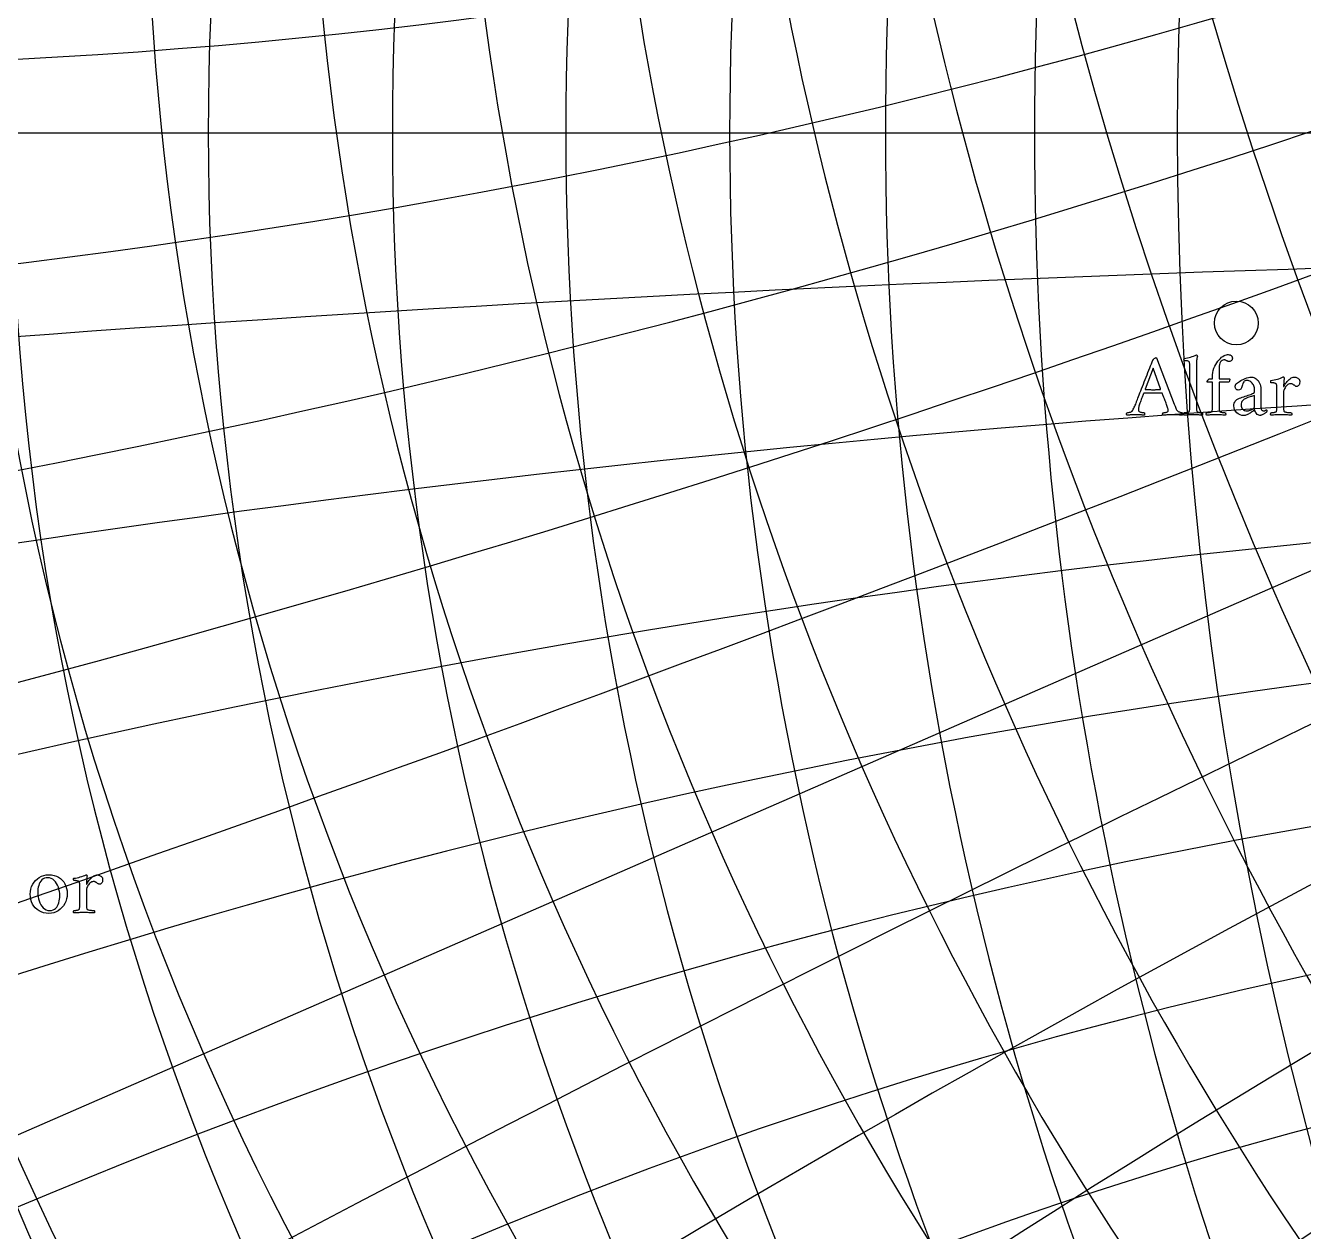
# Model space of a CAD drawing. Header units: millimetres. Extents: x -105 to 105, y -105 to 128.
# Drawn here: x -79.24 to -34.99, y -38.06 to 3.72 of the extents above; entities that cross this region are included whole.
import ezdxf

# ---------------------------------------------------------------- set-up
doc = ezdxf.new("R2010")
doc.units = ezdxf.units.MM
for name, color, linetype in [('ENGRAVE', 7, 'Continuous'), ('ENGRAVE_FINE', 8, 'Continuous'), ('TEXT', 5, 'Continuous')]:
    doc.layers.add(name, color=color, linetype=linetype)

msp = doc.modelspace()

# ---------------------------------------------------------------- linework, layer by layer
at = {"layer": 'ENGRAVE'}
for points in [[(-87.0884, -38.0178), (87.0884, 38.0178)], [(-95.025, 0), (95.025, 0)], [(-95.025, 0), (95.025, 0)], [(-95.025, 0), (95.025, 0)]]:
    msp.add_lwpolyline(points, dxfattribs=at)
for centre, radius in [((0, 0), 102.9), ((0, 0), 102.9), ((0, 0), 100.1438), ((0, 0), 95.025), ((0, 0), 95.025), ((0, 0), 95.025), ((-37.3182, -6.5898), 0.7602)]:
    msp.add_circle(centre, radius, dxfattribs=at)
for centre, radius, start, end in [((16.7555, 0), 96.4909, 100, 260), ((34.5863, 0), 101.1235, 110, 250), ((54.8627, 0), 109.7254, 120, 240), ((79.7354, 0), 124.0463, 130, 230), ((0, -547.2272), 538.9136, 80, 100), ((0, -277.8345), 261.079, 70, 110), ((0, -190.05), 164.5881, 60, 120), ((0, -147.8327), 113.2464, 50, 130)]:
    msp.add_arc(centre, radius, start, end, dxfattribs=at)
at = {"layer": 'ENGRAVE_FINE'}
msp.add_lwpolyline([(-87.0884, -38.0178), (87.0884, 38.0178)], dxfattribs=at)
for centre, radius, start, end in [((8.3136, 0), 95.388, 95, 265), ((25.4619, 0), 98.3771, 105, 255), ((44.3109, 0), 104.8485, 115, 245), ((66.5372, 0), 116.0041, 125, 235), ((95.025, 0), 134.3856, 135, 225), ((-7.6193, -3.3261), 95.388, 298.583333, 108.583334), ((-15.356, -6.7036), 96.4909, 303.583333, 103.583333), ((-23.3353, -10.1868), 98.3771, 308.583333, 98.583333), ((-31.6976, -13.8374), 101.1235, 313.583333, 93.583333), ((7.6193, 3.3261), 95.388, 118.583333, 288.583334), ((15.356, 6.7036), 96.4909, 123.583333, 283.583333), ((23.3353, 10.1868), 98.3771, 128.583333, 278.583333), ((31.6976, 13.8374), 101.1235, 133.583333, 273.583333), ((40.61, 17.728), 104.8485, 138.583333, 268.583333), ((50.2805, 21.9496), 109.7254, 143.583333, 263.583333), ((60.98, 26.6204), 116.0041, 148.583333, 258.583333), ((73.0759, 31.9008), 124.0463, 153.583333, 253.583333), ((87.0884, 38.0178), 134.3856, 158.583333, 248.583333), ((103.788, 45.3079), 147.8327, 163.583333, 243.583333), ((124.3752, 54.2951), 165.671, 168.583333, 238.583333), ((150.8416, 65.8488), 190.05, 173.583333, 233.583333), ((186.7617, 81.5295), 224.8483, 178.583333, 228.583333), ((239.2735, 104.4531), 277.8345, 183.583333, 223.583333), ((325.0184, 141.8845), 367.1484, 188.583333, 218.583333), ((493.903, 215.6099), 547.2272, 193.583333, 213.583333), ((995.4253, 434.5458), 1090.2896, 198.5833333, 208.5833333), ((-995.4253, -434.5458), 1090.2896, 18.5833333, 28.5833333), ((-493.903, -215.6099), 547.2272, 13.583333, 33.583333), ((-325.0184, -141.8845), 367.1484, 8.583333, 38.583333), ((-239.2735, -104.4531), 277.8345, 3.583333, 43.583333), ((-186.7617, -81.5295), 224.8483, 358.583333, 48.583333), ((-150.8416, -65.8488), 190.05, 353.583333, 53.583333), ((-124.3752, -54.2951), 165.671, 348.583333, 58.583333), ((-103.788, -45.3079), 147.8327, 343.583333, 63.583333), ((-87.0884, -38.0178), 134.3856, 338.583333, 68.583333), ((-73.0759, -31.9008), 124.0463, 333.583333, 73.583333), ((-60.98, -26.6204), 116.0041, 328.583333, 78.583333), ((-50.2805, -21.9496), 109.7254, 323.583333, 83.583333), ((-40.61, -17.728), 104.8485, 318.583333, 88.583333), ((-89.9579, 206.0688), 203.7818, 268.583333, 318.583333), ((-111.1567, 254.6295), 261.079, 273.583333, 313.583333), ((-146.8896, 336.4839), 354.6381, 278.583333, 308.583333), ((-218.936, 501.5223), 538.9136, 283.583333, 303.583333), ((-436.2057, 999.2277), 1086.1407, 288.5833333, 298.5833333), ((436.2057, -999.2277), 1086.1407, 108.5833333, 118.5833333), ((218.936, -501.5223), 538.9136, 103.583333, 123.583333), ((146.8896, -336.4839), 354.6381, 98.583333, 128.583333), ((111.1567, -254.6295), 261.079, 93.583333, 133.583333), ((89.9579, -206.0688), 203.7818, 88.583333, 138.583333), ((0, -1090.2896), 1086.1407, 85, 95), ((76.0357, -174.1769), 164.5881, 83.583333, 143.583333), ((0, -367.1484), 354.6381, 75, 105), ((66.2821, -151.834), 135.7098, 78.583333, 148.583333), ((0, -224.8483), 203.7818, 65, 115), ((59.1453, -135.4855), 113.2464, 73.583333, 153.583333), ((0, -165.671), 135.7098, 55, 125)]:
    msp.add_arc(centre, radius, start, end, dxfattribs=at)
at = {"layer": 'TEXT'}
for points in [[(-40.7866, -9.3562), (-40.7848, -9.3515), (-40.7793, -9.3374), (-40.7702, -9.314), (-40.7575, -9.2811), (-40.7417, -9.2402), (-40.7234, -9.1926), (-40.7026, -9.1383), (-40.6793, -9.0773), (-40.6539, -9.0111), (-40.6268, -8.9412), (-40.598, -8.8678), (-40.5674, -8.7907), (-40.5359, -8.7112), (-40.5042, -8.6305), (-40.4723, -8.5487), (-40.4402, -8.4657), (-40.4083, -8.3831), (-40.377, -8.3021), (-40.3462, -8.2229), (-40.3161, -8.1454), (-40.287, -8.0711), (-40.2597, -8.0013), (-40.2342, -7.9362), (-40.2103, -7.8757), (-40.2024, -7.863), (-40.1908, -7.8496), (-40.1755, -7.8354), (-40.1567, -7.8205), (-40.1372, -7.8071), (-40.1203, -7.7975), (-40.1058, -7.7917), (-40.0938, -7.7898), (-40.091, -7.7899), (-40.0888, -7.7902), (-40.0872, -7.7907), (-40.0862, -7.7914), (-40.0851, -7.7922), (-40.0835, -7.7933), (-40.0813, -7.7945), (-40.0785, -7.796), (-39.4685, -9.3961), (-39.4384, -9.475), (-39.4156, -9.534), (-39.4001, -9.5731), (-39.3919, -9.5922), (-39.3824, -9.6085), (-39.3693, -9.6237), (-39.3525, -9.6376), (-39.3321, -9.6505), (-39.3099, -9.6619), (-39.2876, -9.6716), (-39.2654, -9.6795), (-39.2432, -9.6857), (-39.223, -9.6904), (-39.2068, -9.6938), (-39.1946, -9.6958), (-39.1865, -9.6965), (-39.1813, -9.7052), (-39.1781, -9.716), (-39.1767, -9.7289), (-39.1773, -9.744), (-39.1788, -9.7584), (-39.1804, -9.7696), (-39.1819, -9.7776), (-39.1834, -9.7823), (-39.2267, -9.7793), (-39.2677, -9.7765), (-39.3064, -9.774), (-39.3428, -9.7716), (-39.3798, -9.7696), (-39.4202, -9.7681), (-39.4641, -9.7673), (-39.5114, -9.767), (-39.5613, -9.7673), (-39.6068, -9.7681), (-39.6479, -9.7696), (-39.6846, -9.7716), (-39.7213, -9.774), (-39.7624, -9.7765), (-39.8079, -9.7793), (-39.8578, -9.7823), (-39.8631, -9.775), (-39.8666, -9.7654), (-39.8684, -9.7536), (-39.8685, -9.7394), (-39.8671, -9.7252), (-39.8643, -9.7133), (-39.8602, -9.7037), (-39.8547, -9.6965), (-39.839, -9.6958), (-39.8195, -9.6938), (-39.7961, -9.6904), (-39.7689, -9.6857), (-39.7421, -9.6799), (-39.7199, -9.6731), (-39.7022, -9.6653), (-39.6892, -9.6566), (-39.6838, -9.6493), (-39.68, -9.6398), (-39.6777, -9.6279), (-39.6769, -9.6137), (-39.6782, -9.5975), (-39.6819, -9.5765), (-39.6881, -9.5508), (-39.6969, -9.5202), (-39.7075, -9.4862), (-39.7195, -9.4501), (-39.7328, -9.4119), (-39.7474, -9.3715), (-39.7628, -9.3304), (-39.7781, -9.2899), (-39.7934, -9.25), (-39.8087, -9.2106), (-39.8234, -9.1732), (-39.8367, -9.1393), (-39.8487, -9.1089), (-39.8593, -9.0819), (-39.868, -9.0597), (-39.8743, -9.0439), (-39.878, -9.0344), (-39.8792, -9.0313), (-39.8796, -9.0309), (-39.8808, -9.0298), (-39.8827, -9.0278), (-39.8854, -9.0252), (-39.8884, -9.0225), (-39.8915, -9.0206), (-39.8946, -9.0194), (-39.8976, -9.019), (-39.922, -9.0177), (-39.949, -9.0167), (-39.9787, -9.0162), (-40.0111, -9.016), (-40.0442, -9.016), (-40.0762, -9.016), (-40.107, -9.016), (-40.1367, -9.016), (-40.1444, -9.016), (-40.1521, -9.016), (-40.1597, -9.016), (-40.1674, -9.016), (-40.1749, -9.016), (-40.1819, -9.016), (-40.1887, -9.016), (-40.195, -9.016), (-40.2392, -9.0161), (-40.28, -9.0163), (-40.3174, -9.0168), (-40.3513, -9.0175), (-40.3858, -9.0185), (-40.4249, -9.0202), (-40.4686, -9.0224), (-40.5168, -9.0252), (-40.5186, -9.0254), (-40.5207, -9.0263), (-40.5232, -9.0277), (-40.526, -9.0298), (-40.5287, -9.0318), (-40.5306, -9.0332), (-40.5318, -9.0341), (-40.5322, -9.0344), (-40.5336, -9.0382), (-40.5379, -9.0497), (-40.5451, -9.0688), (-40.5552, -9.0957), (-40.5672, -9.1277), (-40.5804, -9.1627), (-40.5948, -9.2005), (-40.6103, -9.2413), (-40.6259, -9.2827), (-40.6406, -9.3229), (-40.6543, -9.3617), (-40.667, -9.3991), (-40.6796, -9.4359), (-40.6896, -9.4696), (-40.6972, -9.5003), (-40.7023, -9.5279), (-40.7056, -9.5526), (-40.708, -9.5746), (-40.7095, -9.594), (-40.71, -9.6106), (-40.707, -9.6266), (-40.6981, -9.6409), (-40.6832, -9.6535), (-40.6624, -9.6643), (-40.6385, -9.6734), (-40.6142, -9.6808), (-40.5894, -9.6864), (-40.5643, -9.6903), (-40.5415, -9.693), (-40.5233, -9.6949), (-40.51, -9.6961), (-40.5015, -9.6965), (-40.4986, -9.7012), (-40.4961, -9.7091), (-40.494, -9.7203), (-40.4923, -9.7348), (-40.4914, -9.7498), (-40.4915, -9.7627), (-40.4929, -9.7736), (-40.4954, -9.7823), (-40.5234, -9.7808), (-40.5494, -9.7792), (-40.5733, -9.7777), (-40.595, -9.7762), (-40.6157, -9.7746), (-40.6364, -9.7731), (-40.6571, -9.7716), (-40.6778, -9.77), (-40.7001, -9.7687), (-40.7257, -9.7677), (-40.7545, -9.7672), (-40.7866, -9.767), (-40.819, -9.7672), (-40.8487, -9.7677), (-40.8757, -9.7687), (-40.9, -9.77), (-40.923, -9.7716), (-40.946, -9.7731), (-40.969, -9.7746), (-40.992, -9.7762), (-41.0165, -9.7777), (-41.0441, -9.7792), (-41.0747, -9.7808), (-41.1084, -9.7823), (-41.1111, -9.7776), (-41.113, -9.7696), (-41.1142, -9.7584), (-41.1146, -9.744), (-41.1142, -9.7289), (-41.113, -9.716), (-41.1111, -9.7052), (-41.1084, -9.6965), (-41.0923, -9.6956), (-41.0713, -9.693), (-41.0455, -9.6887), (-41.015, -9.6827), (-40.9848, -9.6747), (-40.9602, -9.6647), (-40.9411, -9.6525), (-40.9276, -9.6382), (-40.9055, -9.6082), (-40.8851, -9.5765), (-40.8664, -9.5431), (-40.8494, -9.5079), (-40.8334, -9.4714), (-40.8176, -9.434), (-40.802, -9.3956), (-40.7866, -9.3562)], [(-38.929, -8.1025), (-38.9291, -8.0848), (-38.9294, -8.0653), (-38.9299, -8.0442), (-38.9305, -8.0213), (-38.932, -7.9988), (-38.9347, -7.9787), (-38.9389, -7.9612), (-38.9443, -7.9462), (-38.953, -7.9308), (-38.9669, -7.9186), (-38.986, -7.9094), (-39.0102, -7.9032), (-39.0375, -7.8992), (-39.0658, -7.8964), (-39.095, -7.8946), (-39.1252, -7.8941), (-39.1266, -7.8917), (-39.1279, -7.8845), (-39.1289, -7.8725), (-39.1298, -7.8557), (-39.1299, -7.8388), (-39.1286, -7.8262), (-39.126, -7.8181), (-39.1221, -7.8144), (-39.0658, -7.807), (-39.0102, -7.7971), (-38.9554, -7.7848), (-38.9014, -7.7699), (-38.8485, -7.7531), (-38.7972, -7.735), (-38.7474, -7.7156), (-38.6991, -7.6948), (-38.6931, -7.6959), (-38.6872, -7.699), (-38.6816, -7.7043), (-38.6761, -7.7117), (-38.6714, -7.72), (-38.6681, -7.7281), (-38.6661, -7.7361), (-38.6654, -7.7439), (-38.6664, -7.7481), (-38.6696, -7.7607), (-38.6749, -7.7818), (-38.6822, -7.8113), (-38.6896, -7.8486), (-38.6949, -7.8933), (-38.698, -7.9452), (-38.6991, -8.0044), (-38.6991, -9.4267), (-38.699, -9.4599), (-38.6987, -9.4919), (-38.6982, -9.5227), (-38.6976, -9.5524), (-38.6961, -9.5802), (-38.6934, -9.6053), (-38.6892, -9.6277), (-38.6838, -9.6474), (-38.6787, -9.6549), (-38.6696, -9.662), (-38.6565, -9.6687), (-38.6393, -9.675), (-38.6198, -9.6807), (-38.5995, -9.6853), (-38.5784, -9.6891), (-38.5566, -9.6919), (-38.536, -9.6939), (-38.5186, -9.6953), (-38.5045, -9.6962), (-38.4937, -9.6965), (-38.4896, -9.7037), (-38.4864, -9.7133), (-38.4842, -9.7252), (-38.483, -9.7394), (-38.4831, -9.7536), (-38.4849, -9.7654), (-38.4885, -9.775), (-38.4937, -9.7823), (-38.5384, -9.7793), (-38.5803, -9.7765), (-38.6196, -9.774), (-38.6562, -9.7716), (-38.6926, -9.7696), (-38.7313, -9.7681), (-38.7723, -9.7673), (-38.8156, -9.767), (-38.8574, -9.7673), (-38.8972, -9.7681), (-38.9348, -9.7696), (-38.9704, -9.7716), (-39.0063, -9.774), (-39.0451, -9.7765), (-39.0868, -9.7793), (-39.1313, -9.7823), (-39.1366, -9.775), (-39.1401, -9.7654), (-39.1419, -9.7536), (-39.142, -9.7394), (-39.1408, -9.7252), (-39.1386, -9.7133), (-39.1354, -9.7037), (-39.1313, -9.6965), (-39.1206, -9.6962), (-39.1068, -9.6953), (-39.0899, -9.6939), (-39.07, -9.6919), (-39.0487, -9.6891), (-39.0279, -9.6853), (-39.0074, -9.6807), (-38.9872, -9.675), (-38.9696, -9.6687), (-38.9566, -9.662), (-38.9482, -9.6549), (-38.9443, -9.6474), (-38.9389, -9.6277), (-38.9347, -9.6053), (-38.932, -9.5802), (-38.9305, -9.5524), (-38.9299, -9.5227), (-38.9294, -9.4919), (-38.9291, -9.4599), (-38.929, -9.4267)], [(-37.6262, -7.6856), (-37.5955, -7.686), (-37.5707, -7.6871), (-37.5518, -7.6891), (-37.5389, -7.6917), (-37.5281, -7.696), (-37.5155, -7.7025), (-37.5012, -7.7113), (-37.4852, -7.7224), (-37.4805, -7.7279), (-37.4757, -7.7354), (-37.4706, -7.7448), (-37.4653, -7.7561), (-37.4606, -7.7684), (-37.4573, -7.7806), (-37.4552, -7.7929), (-37.4546, -7.8052), (-37.4574, -7.8413), (-37.4657, -7.8699), (-37.4796, -7.8911), (-37.499, -7.9048), (-37.5204, -7.9135), (-37.54, -7.9197), (-37.5579, -7.9235), (-37.5741, -7.9247), (-37.5849, -7.9241), (-37.5956, -7.9224), (-37.6063, -7.9195), (-37.617, -7.9155), (-37.628, -7.9107), (-37.6393, -7.9055), (-37.651, -7.9), (-37.663, -7.8941), (-37.6747, -7.887), (-37.6852, -7.881), (-37.6946, -7.8762), (-37.7029, -7.8726), (-37.7115, -7.8699), (-37.722, -7.868), (-37.7345, -7.8668), (-37.7488, -7.8665), (-37.7815, -7.8709), (-37.8121, -7.8841), (-37.8405, -7.9061), (-37.8669, -7.937), (-37.8888, -7.9766), (-37.904, -8.0251), (-37.9126, -8.0824), (-37.9144, -8.1485), (-37.9144, -8.5194), (-37.5588, -8.5194), (-37.5534, -8.5209), (-37.5496, -8.5255), (-37.5473, -8.5332), (-37.5465, -8.5439), (-37.5465, -8.5468), (-37.5465, -8.5493), (-37.5465, -8.5514), (-37.5465, -8.5531), (-37.549, -8.577), (-37.5565, -8.5998), (-37.569, -8.6215), (-37.5864, -8.642), (-37.9144, -8.642), (-37.9144, -9.4267), (-37.9143, -9.4599), (-37.914, -9.4919), (-37.9135, -9.5227), (-37.9128, -9.5524), (-37.9114, -9.5802), (-37.9086, -9.6053), (-37.9045, -9.6277), (-37.8991, -9.6474), (-37.8938, -9.6549), (-37.8841, -9.662), (-37.87, -9.6687), (-37.8515, -9.675), (-37.8305, -9.6807), (-37.8086, -9.6853), (-37.786, -9.6891), (-37.7626, -9.6919), (-37.7407, -9.6939), (-37.7224, -9.6953), (-37.7078, -9.6962), (-37.6967, -9.6965), (-37.6926, -9.7037), (-37.6895, -9.7133), (-37.6873, -9.7252), (-37.686, -9.7394), (-37.6861, -9.7536), (-37.6879, -9.7654), (-37.6915, -9.775), (-37.6967, -9.7823), (-37.7418, -9.7793), (-37.7849, -9.7765), (-37.8261, -9.774), (-37.8653, -9.7716), (-37.9044, -9.7696), (-37.945, -9.7681), (-37.9872, -9.7673), (-38.0309, -9.767), (-38.0727, -9.7673), (-38.1125, -9.7681), (-38.1501, -9.7696), (-38.1857, -9.7716), (-38.2216, -9.774), (-38.2604, -9.7765), (-38.302, -9.7793), (-38.3466, -9.7823), (-38.3519, -9.775), (-38.3554, -9.7654), (-38.3572, -9.7536), (-38.3573, -9.7394), (-38.3561, -9.7252), (-38.3539, -9.7133), (-38.3507, -9.7037), (-38.3466, -9.6965), (-38.3359, -9.6962), (-38.3221, -9.6953), (-38.3052, -9.6939), (-38.2853, -9.6919), (-38.264, -9.6891), (-38.2431, -9.6853), (-38.2226, -9.6807), (-38.2025, -9.675), (-38.1849, -9.6687), (-38.1719, -9.662), (-38.1634, -9.6549), (-38.1596, -9.6474), (-38.1541, -9.6277), (-38.15, -9.6053), (-38.1472, -9.5802), (-38.1458, -9.5524), (-38.1451, -9.5227), (-38.1447, -9.4919), (-38.1444, -9.4599), (-38.1443, -9.4267), (-38.1443, -8.642), (-38.319, -8.642), (-38.3219, -8.6413), (-38.3244, -8.6393), (-38.3265, -8.636), (-38.3282, -8.6313), (-38.3295, -8.6262), (-38.3305, -8.6217), (-38.3311, -8.6178), (-38.3313, -8.6144), (-38.3301, -8.6103), (-38.3267, -8.6041), (-38.3209, -8.5957), (-38.3129, -8.5853), (-38.3036, -8.5739), (-38.2941, -8.5627), (-38.2844, -8.5517), (-38.2746, -8.5408), (-38.2658, -8.5314), (-38.2596, -8.5247), (-38.2559, -8.5207), (-38.2546, -8.5194), (-38.1443, -8.5194), (-38.1443, -8.4611), (-38.1409, -8.3812), (-38.1309, -8.304), (-38.1141, -8.2295), (-38.0906, -8.1577), (-38.062, -8.0894), (-38.0297, -8.0255), (-37.9938, -7.966), (-37.9542, -7.9109), (-37.9125, -7.8609), (-37.8699, -7.8167), (-37.8266, -7.7781), (-37.7826, -7.7454), (-37.7395, -7.7192), (-37.699, -7.7006), (-37.6613, -7.6893), (-37.6262, -7.6856)], [(-40.2011, -8.1515), (-40.4739, -8.8811), (-40.4738, -8.8815), (-40.4735, -8.8826), (-40.4731, -8.8845), (-40.4724, -8.8872), (-40.4715, -8.8899), (-40.4705, -8.8918), (-40.4692, -8.893), (-40.4678, -8.8933), (-40.4372, -8.8948), (-40.4038, -8.896), (-40.3675, -8.8971), (-40.3283, -8.8979), (-40.2897, -8.8986), (-40.2551, -8.8991), (-40.2246, -8.8994), (-40.198, -8.8995), (-40.1637, -8.8993), (-40.131, -8.8987), (-40.1, -8.8978), (-40.0708, -8.8964), (-40.0418, -8.8949), (-40.0114, -8.8933), (-39.9797, -8.8918), (-39.9467, -8.8903), (-39.9439, -8.8898), (-39.9417, -8.8884), (-39.9401, -8.886), (-39.939, -8.8826), (-39.9384, -8.8793), (-39.9379, -8.8769), (-39.9376, -8.8754), (-39.9375, -8.875)], [(-36.7925, -8.4673), (-36.7502, -8.4707), (-36.7093, -8.4811), (-36.6698, -8.4983), (-36.6315, -8.5224), (-36.5958, -8.5523), (-36.5637, -8.5868), (-36.5353, -8.6259), (-36.5105, -8.6696), (-36.4903, -8.7171), (-36.476, -8.7677), (-36.4674, -8.8213), (-36.4645, -8.878), (-36.4645, -9.4942), (-36.4631, -9.5222), (-36.4591, -9.5482), (-36.4524, -9.572), (-36.443, -9.5938), (-36.4306, -9.6119), (-36.4147, -9.6248), (-36.3953, -9.6326), (-36.3725, -9.6352), (-36.3522, -9.634), (-36.3342, -9.6306), (-36.3185, -9.6248), (-36.3051, -9.6168), (-36.294, -9.6085), (-36.2852, -9.6022), (-36.2786, -9.5978), (-36.2744, -9.5953), (-36.2716, -9.5959), (-36.2691, -9.5976), (-36.267, -9.6005), (-36.2652, -9.6045), (-36.2639, -9.6089), (-36.2629, -9.6129), (-36.2624, -9.6166), (-36.2622, -9.6198), (-36.2631, -9.6361), (-36.266, -9.6512), (-36.2708, -9.6652), (-36.2775, -9.6781), (-36.2881, -9.6865), (-36.3016, -9.6965), (-36.318, -9.708), (-36.3373, -9.721), (-36.3582, -9.7344), (-36.3794, -9.747), (-36.4011, -9.7589), (-36.4231, -9.77), (-36.4447, -9.7794), (-36.4649, -9.7861), (-36.4837, -9.7901), (-36.5013, -9.7915), (-36.5326, -9.7875), (-36.5622, -9.7754), (-36.5901, -9.7553), (-36.6162, -9.7271), (-36.6393, -9.6947), (-36.658, -9.662), (-36.6723, -9.6288), (-36.6821, -9.5953), (-36.6903, -9.6028), (-36.7024, -9.6129), (-36.7186, -9.6258), (-36.7388, -9.6413), (-36.7619, -9.6582), (-36.7867, -9.6754), (-36.8133, -9.6927), (-36.8415, -9.7103), (-36.8705, -9.7273), (-36.8994, -9.7432), (-36.928, -9.758), (-36.9565, -9.7716), (-36.9838, -9.783), (-37.009, -9.7911), (-37.032, -9.796), (-37.053, -9.7976), (-37.1237, -9.7914), (-37.1887, -9.7727), (-37.2479, -9.7416), (-37.3013, -9.698), (-37.3456, -9.6454), (-37.3772, -9.5873), (-37.3961, -9.5236), (-37.4025, -9.4543), (-37.3993, -9.4099), (-37.3898, -9.3689), (-37.374, -9.331), (-37.3519, -9.2964), (-37.3267, -9.2665), (-37.3017, -9.2424), (-37.2769, -9.2243), (-37.2523, -9.2121), (-37.2081, -9.1965), (-37.1615, -9.1803), (-37.1123, -9.1636), (-37.0607, -9.1462), (-37.0087, -9.1287), (-36.9584, -9.1114), (-36.9098, -9.0942), (-36.863, -9.0773), (-36.8201, -9.0614), (-36.7833, -9.0474), (-36.7526, -9.0353), (-36.7281, -9.0252), (-36.717, -9.0203), (-36.7082, -9.0148), (-36.7017, -9.0088), (-36.6974, -9.0022), (-36.6948, -8.9936), (-36.6928, -8.9819), (-36.6917, -8.9668), (-36.6913, -8.9485), (-36.6913, -8.8688), (-36.6934, -8.8352), (-36.6997, -8.8018), (-36.7103, -8.7685), (-36.725, -8.7355), (-36.7434, -8.7039), (-36.7649, -8.6749), (-36.7894, -8.6487), (-36.817, -8.6251), (-36.8471, -8.6057), (-36.8791, -8.5918), (-36.913, -8.5835), (-36.9488, -8.5807), (-36.9846, -8.5837), (-37.0155, -8.5929), (-37.0413, -8.6083), (-37.0622, -8.6297), (-37.0793, -8.6567), (-37.0936, -8.6887), (-37.1053, -8.7257), (-37.1143, -8.7677), (-37.1335, -8.8307), (-37.1634, -8.8757), (-37.204, -8.9027), (-37.2553, -8.9117), (-37.2784, -8.9092), (-37.2986, -8.9018), (-37.316, -8.8893), (-37.3304, -8.8719), (-37.3418, -8.8516), (-37.35, -8.8305), (-37.3549, -8.8087), (-37.3565, -8.7861), (-37.3561, -8.7804), (-37.355, -8.7727), (-37.353, -8.7628), (-37.3504, -8.7508), (-37.3471, -8.7386), (-37.3435, -8.7282), (-37.3394, -8.7195), (-37.335, -8.7125), (-37.3096, -8.6901), (-37.2791, -8.6657), (-37.2436, -8.6395), (-37.2032, -8.6113), (-37.1589, -8.5832), (-37.1116, -8.5569), (-37.0615, -8.5326), (-37.0086, -8.5102), (-36.9543, -8.4914), (-36.9001, -8.478), (-36.8462, -8.4699), (-36.7925, -8.4673)], [(-35.318, -8.4642), (-35.2893, -8.4658), (-35.2613, -8.4707), (-35.2341, -8.4789), (-35.2077, -8.4903), (-35.1836, -8.504), (-35.1633, -8.519), (-35.1468, -8.5354), (-35.1341, -8.5531), (-35.1313, -8.5598), (-35.1288, -8.5677), (-35.1267, -8.5767), (-35.1249, -8.5868), (-35.1236, -8.5977), (-35.1226, -8.609), (-35.1221, -8.6207), (-35.1219, -8.6328), (-35.1243, -8.6713), (-35.1314, -8.7041), (-35.1434, -8.7311), (-35.1602, -8.7523), (-35.1785, -8.7684), (-35.1951, -8.7799), (-35.2099, -8.7868), (-35.223, -8.7891), (-35.2382, -8.7878), (-35.2529, -8.7838), (-35.2673, -8.7771), (-35.2813, -8.7677), (-35.2949, -8.7573), (-35.3081, -8.7477), (-35.3209, -8.7389), (-35.3334, -8.7309), (-35.3442, -8.7235), (-35.3552, -8.7167), (-35.3664, -8.7105), (-35.3778, -8.7048), (-35.3906, -8.7001), (-35.4058, -8.6968), (-35.4235, -8.6948), (-35.4437, -8.6941), (-35.4752, -8.6975), (-35.5054, -8.7075), (-35.5342, -8.7243), (-35.5617, -8.7477), (-35.5873, -8.7752), (-35.6104, -8.8041), (-35.631, -8.8342), (-35.6491, -8.8658), (-35.6639, -8.896), (-35.6744, -8.9225), (-35.6807, -8.9451), (-35.6828, -8.9638), (-35.6828, -9.4267), (-35.6827, -9.4599), (-35.6824, -9.4919), (-35.682, -9.5227), (-35.6813, -9.5524), (-35.6799, -9.5802), (-35.6771, -9.6053), (-35.673, -9.6277), (-35.6675, -9.6474), (-35.6614, -9.6549), (-35.6491, -9.662), (-35.6307, -9.6687), (-35.6062, -9.675), (-35.5782, -9.6807), (-35.5495, -9.6853), (-35.52, -9.6891), (-35.4897, -9.6919), (-35.4617, -9.6939), (-35.4391, -9.6953), (-35.4219, -9.6962), (-35.41, -9.6965), (-35.4059, -9.7037), (-35.4027, -9.7133), (-35.4005, -9.7252), (-35.3993, -9.7394), (-35.3994, -9.7536), (-35.4012, -9.7654), (-35.4047, -9.775), (-35.41, -9.7823), (-35.4562, -9.7793), (-35.5027, -9.7765), (-35.5497, -9.774), (-35.597, -9.7716), (-35.6441, -9.7696), (-35.6905, -9.7681), (-35.7361, -9.7673), (-35.7809, -9.767), (-35.8234, -9.7673), (-35.8652, -9.7681), (-35.9062, -9.7696), (-35.9464, -9.7716), (-35.9871, -9.774), (-36.0292, -9.7765), (-36.0729, -9.7793), (-36.1181, -9.7823), (-36.1234, -9.775), (-36.1269, -9.7654), (-36.1287, -9.7536), (-36.1288, -9.7394), (-36.1276, -9.7252), (-36.1254, -9.7133), (-36.1222, -9.7037), (-36.1181, -9.6965), (-36.1073, -9.6962), (-36.0932, -9.6953), (-36.0759, -9.6939), (-36.0553, -9.6919), (-36.0333, -9.6891), (-36.012, -9.6853), (-35.9912, -9.6807), (-35.971, -9.675), (-35.9533, -9.6687), (-35.9403, -9.662), (-35.9319, -9.6549), (-35.928, -9.6474), (-35.9226, -9.6277), (-35.9185, -9.6053), (-35.9157, -9.5802), (-35.9143, -9.5524), (-35.9136, -9.5227), (-35.9131, -9.4919), (-35.9128, -9.4599), (-35.9127, -9.4267), (-35.9127, -8.8688), (-35.9128, -8.8523), (-35.9131, -8.8336), (-35.9136, -8.8125), (-35.9143, -8.7891), (-35.9157, -8.7659), (-35.9185, -8.7454), (-35.9226, -8.7276), (-35.928, -8.7125), (-35.9348, -8.6998), (-35.9457, -8.6891), (-35.9608, -8.6806), (-35.9802, -8.6742), (-36.0016, -8.6694), (-36.0231, -8.6657), (-36.0445, -8.6633), (-36.066, -8.6619), (-36.0855, -8.6612), (-36.1012, -8.6608), (-36.1131, -8.6605), (-36.1212, -8.6604), (-36.1227, -8.6558), (-36.1242, -8.6481), (-36.1258, -8.6374), (-36.1273, -8.6236), (-36.1281, -8.6094), (-36.1273, -8.5975), (-36.125, -8.588), (-36.1212, -8.5807), (-36.0633, -8.5721), (-36.0062, -8.5615), (-35.9499, -8.5491), (-35.8943, -8.5347), (-35.8405, -8.5182), (-35.7893, -8.4995), (-35.7409, -8.4784), (-35.6951, -8.455), (-35.689, -8.4562), (-35.6832, -8.4596), (-35.6776, -8.4654), (-35.6721, -8.4734), (-35.6674, -8.4822), (-35.664, -8.4903), (-35.662, -8.4975), (-35.6614, -8.5041), (-35.6617, -8.5119), (-35.6629, -8.5263), (-35.6648, -8.5472), (-35.6675, -8.5746), (-35.6705, -8.6053), (-35.6732, -8.6362), (-35.6758, -8.6674), (-35.6782, -8.6987), (-35.6802, -8.7273), (-35.6817, -8.7504), (-35.6825, -8.768), (-35.6828, -8.7799), (-35.6825, -8.784), (-35.6817, -8.7868), (-35.6802, -8.7886), (-35.6782, -8.7891), (-35.676, -8.7889), (-35.674, -8.7884), (-35.6722, -8.7874), (-35.6706, -8.7861), (-35.6536, -8.7532), (-35.6334, -8.719), (-35.6099, -8.6835), (-35.5832, -8.6466), (-35.554, -8.6104), (-35.523, -8.5769), (-35.4904, -8.546), (-35.456, -8.5178), (-35.4209, -8.4944), (-35.3863, -8.4776), (-35.352, -8.4676), (-35.318, -8.4642)], [(-36.9519, -9.6352), (-36.9252, -9.6336), (-36.8975, -9.629), (-36.8685, -9.6214), (-36.8384, -9.6106), (-36.8089, -9.5981), (-36.7817, -9.585), (-36.7568, -9.5713), (-36.7342, -9.557), (-36.7155, -9.5433), (-36.702, -9.5313), (-36.694, -9.5211), (-36.6913, -9.5125), (-36.6913, -9.1049), (-36.7223, -9.1146), (-36.7572, -9.1255), (-36.7959, -9.1376), (-36.8384, -9.1508), (-36.88, -9.1639), (-36.9158, -9.1754), (-36.9459, -9.1853), (-36.9703, -9.1937), (-37.0084, -9.2108), (-37.0431, -9.2313), (-37.0743, -9.2552), (-37.1021, -9.2826), (-37.1249, -9.3135), (-37.1411, -9.3478), (-37.1509, -9.3855), (-37.1542, -9.4267), (-37.1505, -9.4668), (-37.1396, -9.5045), (-37.1214, -9.5397), (-37.0959, -9.5723), (-37.0651, -9.5998), (-37.0308, -9.6194), (-36.9931, -9.6312), (-36.9519, -9.6352)], [(-78.4372, -25.7043), (-78.3411, -25.7097), (-78.2521, -25.7258), (-78.1702, -25.7526), (-78.0954, -25.7902), (-78.0282, -25.8369), (-77.969, -25.8913), (-77.9178, -25.9534), (-77.8747, -26.0231), (-77.8405, -26.0992), (-77.8161, -26.1802), (-77.8014, -26.2662), (-77.7966, -26.3572), (-77.8017, -26.4514), (-77.8172, -26.5408), (-77.8431, -26.6254), (-77.8793, -26.7052), (-77.9245, -26.7785), (-77.9774, -26.8439), (-78.0379, -26.9011), (-78.1062, -26.9504), (-78.1805, -26.9899), (-78.2594, -27.0182), (-78.3429, -27.0352), (-78.4311, -27.0408), (-78.526, -27.0354), (-78.6146, -27.019), (-78.6969, -26.9917), (-78.7729, -26.9535), (-78.8414, -26.9059), (-78.9016, -26.8508), (-78.9533, -26.7879), (-78.9966, -26.7174), (-79.0308, -26.6407), (-79.0553, -26.5592), (-79.0699, -26.4729), (-79.0748, -26.3818), (-79.0695, -26.2877), (-79.0537, -26.1986), (-79.0274, -26.1145), (-78.9905, -26.0354), (-78.9446, -25.9628), (-78.8913, -25.8982), (-78.8304, -25.8417), (-78.7621, -25.7932), (-78.6878, -25.7543), (-78.6089, -25.7266), (-78.5253, -25.7099), (-78.4372, -25.7043)], [(-78.4709, -25.8055), (-78.5307, -25.8102), (-78.5843, -25.8243), (-78.6319, -25.8477), (-78.6732, -25.8806), (-78.7089, -25.9208), (-78.7391, -25.9664), (-78.764, -26.0174), (-78.7836, -26.0737), (-78.7983, -26.1334), (-78.8089, -26.1944), (-78.8152, -26.2568), (-78.8173, -26.3205), (-78.8143, -26.3925), (-78.8054, -26.4645), (-78.7906, -26.5366), (-78.7698, -26.6086), (-78.7432, -26.6776), (-78.7108, -26.7404), (-78.6727, -26.7971), (-78.6288, -26.8477), (-78.5795, -26.8893), (-78.525, -26.919), (-78.4653, -26.9368), (-78.4004, -26.9427), (-78.3394, -26.938), (-78.2851, -26.9239), (-78.2375, -26.9005), (-78.1966, -26.8676), (-78.1616, -26.8273), (-78.1318, -26.7814), (-78.1072, -26.73), (-78.0878, -26.673), (-78.073, -26.6128), (-78.0625, -26.5519), (-78.0561, -26.4902), (-78.054, -26.4277), (-78.0571, -26.3545), (-78.0663, -26.2818), (-78.0816, -26.2096), (-78.1031, -26.1381), (-78.1303, -26.0698), (-78.1629, -26.0074), (-78.2008, -25.951), (-78.2441, -25.9005), (-78.2928, -25.8589), (-78.3468, -25.8292), (-78.4062, -25.8114), (-78.4709, -25.8055)], [(-76.7666, -25.7105), (-76.7379, -25.7121), (-76.7099, -25.717), (-76.6827, -25.7251), (-76.6563, -25.7365), (-76.6321, -25.7502), (-76.6118, -25.7653), (-76.5953, -25.7816), (-76.5827, -25.7994), (-76.5798, -25.8061), (-76.5773, -25.8139), (-76.5752, -25.8229), (-76.5735, -25.8331), (-76.5721, -25.844), (-76.5712, -25.8553), (-76.5706, -25.867), (-76.5704, -25.8791), (-76.5728, -25.9176), (-76.58, -25.9503), (-76.592, -25.9773), (-76.6087, -25.9986), (-76.627, -26.0147), (-76.6436, -26.0262), (-76.6585, -26.0331), (-76.6716, -26.0354), (-76.6867, -26.034), (-76.7015, -26.03), (-76.7158, -26.0233), (-76.7298, -26.0139), (-76.7434, -26.0036), (-76.7566, -25.994), (-76.7695, -25.9852), (-76.7819, -25.9771), (-76.7928, -25.9698), (-76.8038, -25.963), (-76.815, -25.9567), (-76.8264, -25.9511), (-76.8391, -25.9464), (-76.8544, -25.943), (-76.8721, -25.941), (-76.8923, -25.9404), (-76.9238, -25.9437), (-76.954, -25.9538), (-76.9828, -25.9705), (-77.0103, -25.994), (-77.0359, -26.0215), (-77.059, -26.0503), (-77.0796, -26.0805), (-77.0977, -26.112), (-77.1124, -26.1423), (-77.1229, -26.1687), (-77.1293, -26.1913), (-77.1314, -26.2101), (-77.1314, -26.673), (-77.1313, -26.7061), (-77.131, -26.7381), (-77.1305, -26.769), (-77.1298, -26.7987), (-77.1284, -26.8264), (-77.1256, -26.8515), (-77.1215, -26.8739), (-77.1161, -26.8937), (-77.1099, -26.9011), (-77.0977, -26.9082), (-77.0793, -26.9149), (-77.0547, -26.9213), (-77.0268, -26.9269), (-76.998, -26.9316), (-76.9685, -26.9353), (-76.9383, -26.9381), (-76.9103, -26.9401), (-76.8877, -26.9416), (-76.8704, -26.9424), (-76.8586, -26.9427), (-76.8544, -26.95), (-76.8513, -26.9596), (-76.8491, -26.9715), (-76.8478, -26.9856), (-76.8479, -26.9998), (-76.8498, -27.0117), (-76.8533, -27.0213), (-76.8586, -27.0286), (-76.9047, -27.0256), (-76.9513, -27.0228), (-76.9982, -27.0202), (-77.0456, -27.0178), (-77.0927, -27.0158), (-77.139, -27.0144), (-77.1846, -27.0135), (-77.2295, -27.0132), (-77.272, -27.0135), (-77.3138, -27.0144), (-77.3548, -27.0158), (-77.395, -27.0178), (-77.4356, -27.0202), (-77.4778, -27.0228), (-77.5214, -27.0256), (-77.5667, -27.0286), (-77.5719, -27.0213), (-77.5755, -27.0117), (-77.5773, -26.9998), (-77.5774, -26.9856), (-77.5761, -26.9715), (-77.5739, -26.9596), (-77.5708, -26.95), (-77.5667, -26.9427), (-77.5558, -26.9424), (-77.5417, -26.9416), (-77.5244, -26.9401), (-77.5038, -26.9381), (-77.4819, -26.9353), (-77.4605, -26.9316), (-77.4397, -26.9269), (-77.4195, -26.9213), (-77.4019, -26.9149), (-77.3889, -26.9082), (-77.3804, -26.9011), (-77.3766, -26.8937), (-77.3711, -26.8739), (-77.367, -26.8515), (-77.3642, -26.8264), (-77.3628, -26.7987), (-77.3621, -26.769), (-77.3617, -26.7381), (-77.3614, -26.7061), (-77.3613, -26.673), (-77.3613, -26.1151), (-77.3614, -26.0986), (-77.3617, -26.0798), (-77.3621, -26.0588), (-77.3628, -26.0354), (-77.3642, -26.0122), (-77.367, -25.9917), (-77.3711, -25.9739), (-77.3766, -25.9588), (-77.3833, -25.946), (-77.3942, -25.9354), (-77.4094, -25.9269), (-77.4287, -25.9204), (-77.4502, -25.9156), (-77.4716, -25.912), (-77.4931, -25.9095), (-77.5145, -25.9082), (-77.5341, -25.9075), (-77.5498, -25.907), (-77.5617, -25.9067), (-77.5697, -25.9066), (-77.5713, -25.902), (-77.5728, -25.8944), (-77.5743, -25.8837), (-77.5759, -25.8699), (-77.5766, -25.8557), (-77.5759, -25.8438), (-77.5736, -25.8342), (-77.5697, -25.8269), (-77.5119, -25.8183), (-77.4548, -25.8078), (-77.3984, -25.7953), (-77.3429, -25.781), (-77.2891, -25.7645), (-77.2379, -25.7457), (-77.1894, -25.7246), (-77.1436, -25.7013), (-77.1376, -25.7024), (-77.1318, -25.7059), (-77.1261, -25.7116), (-77.1207, -25.7197), (-77.116, -25.7285), (-77.1126, -25.7365), (-77.1106, -25.7438), (-77.1099, -25.7503), (-77.1103, -25.7582), (-77.1115, -25.7725), (-77.1134, -25.7934), (-77.1161, -25.8208), (-77.119, -25.8516), (-77.1218, -25.8825), (-77.1244, -25.9136), (-77.1268, -25.945), (-77.1288, -25.9736), (-77.1302, -25.9967), (-77.1311, -26.0142), (-77.1314, -26.0262), (-77.1311, -26.0302), (-77.1302, -26.0331), (-77.1288, -26.0348), (-77.1268, -26.0354), (-77.1246, -26.0352), (-77.1226, -26.0346), (-77.1207, -26.0337), (-77.1191, -26.0323), (-77.1022, -25.9995), (-77.082, -25.9653), (-77.0585, -25.9297), (-77.0318, -25.8929), (-77.0025, -25.8566), (-76.9716, -25.8231), (-76.9389, -25.7923), (-76.9045, -25.7641), (-76.8695, -25.7406), (-76.8348, -25.7239), (-76.8005, -25.7138), (-76.7666, -25.7105)]]:
    msp.add_lwpolyline(points, close=True, dxfattribs=at)

doc.saveas('drawing.dxf')
